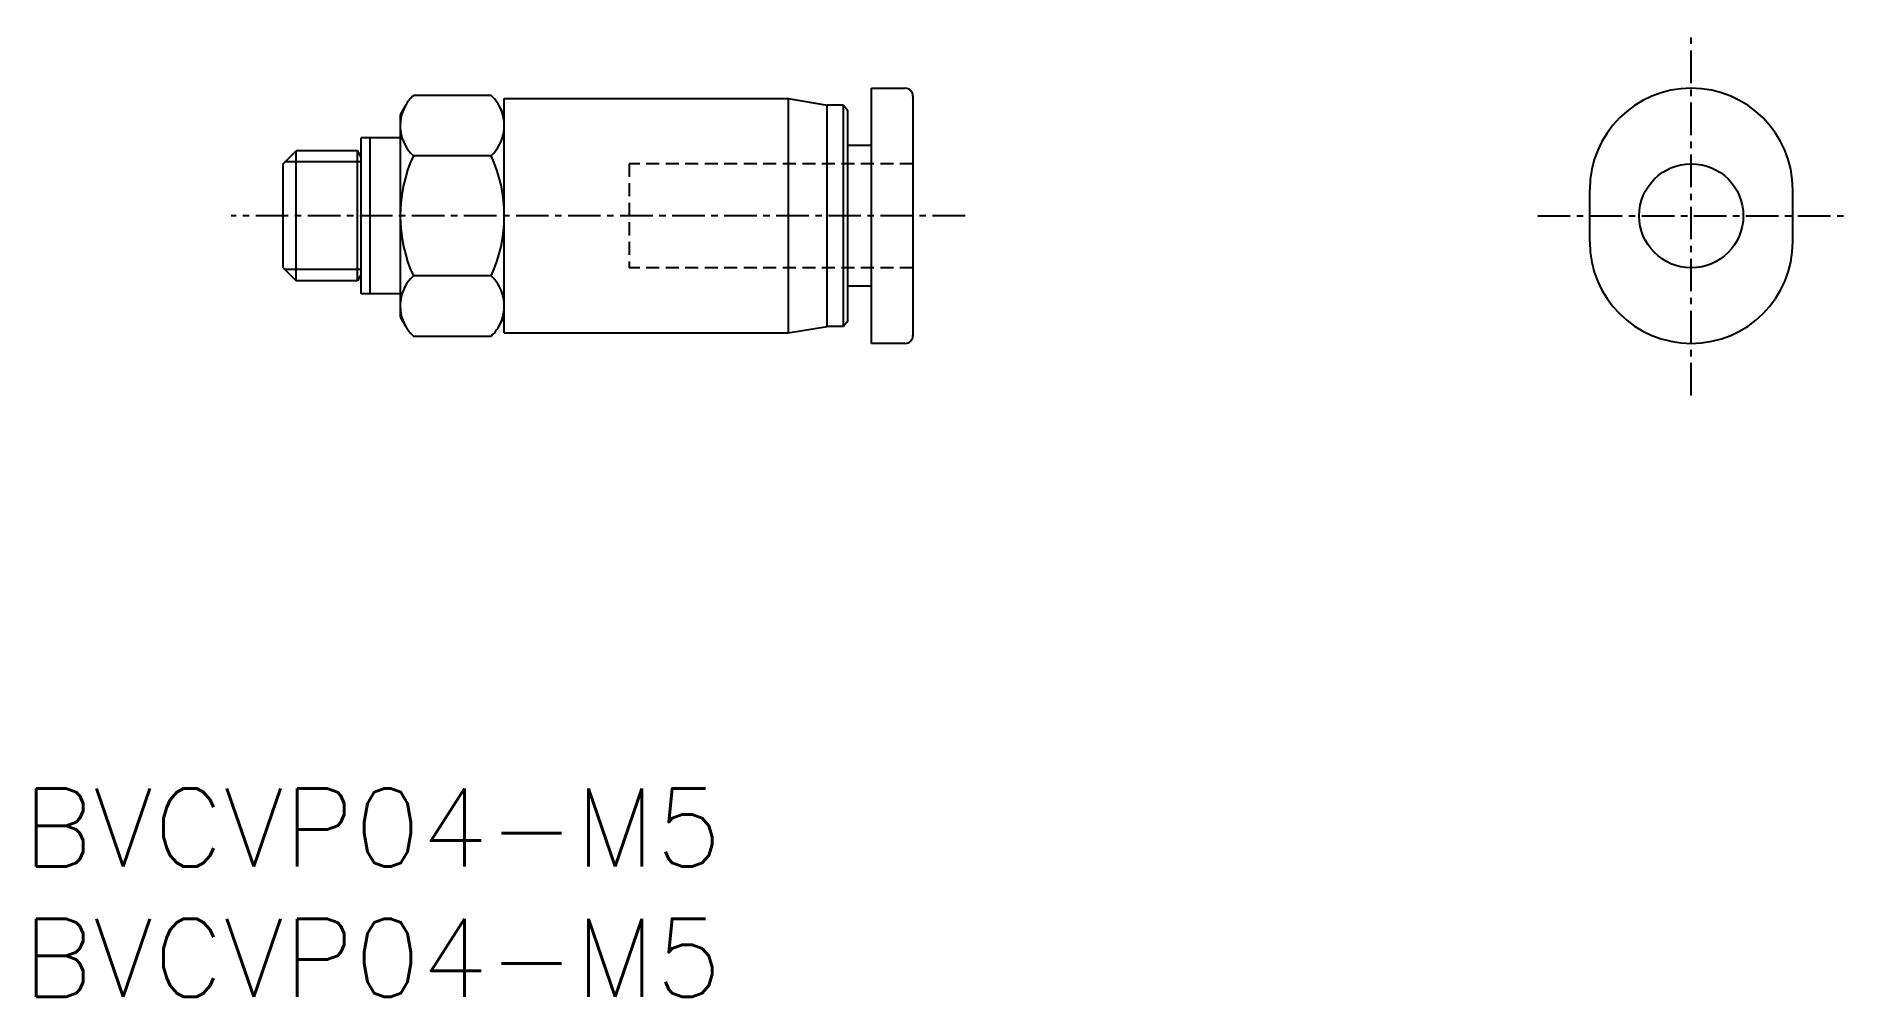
# Model space of a CAD drawing. Extents: x 0.5 to 70, y 0 to 36.9.
import ezdxf

# ---------------------------------------------------------------- set-up
doc = ezdxf.new("R2010")
doc.units = 0
doc.linetypes.add('CENTER', pattern=[2, 1.25, -0.25, 0.25, -0.25])
doc.linetypes.add('DASHED', pattern=[0.75, 0.5, -0.25])
doc.layers.get('0').update_dxf_attribs({"linetype": 'CONTINUOUS'})
doc.layers.add('CENTER', color=1, linetype='CENTER')
doc.styles.get("Standard").update_dxf_attribs({"font": 'txt.shx'})

# ---------------------------------------------------------------- blocks, each defined once
blk = doc.blocks.new('*U7')
at = {"color": 7, "linetype": 'CONTINUOUS'}
blk.add_text('BVCVP04-M5', height=3, dxfattribs=at).set_placement((0, 0))
blk = doc.blocks.new('*U8')
at = {"color": 7, "linetype": 'CONTINUOUS'}
blk.add_text('BVCVP04-M5', height=3, dxfattribs=at).set_placement((0, 5))

msp = doc.modelspace()

# ---------------------------------------------------------------- linework, layer by layer
at = {"color": 7, "linetype": 'CONTINUOUS'}
for p, q in [((32.6, 34.9), (33.9, 34.9)), ((32.6, 25.1), (32.6, 34.9)), ((14.711, 34.25), (14.5, 33.885)), ((17.995, 34.619), (15.005, 34.619)), ((18.5, 33.885), (18.289, 34.25)), ((18.5, 34.5), (29.4, 34.5)), ((18.5, 25.5), (18.5, 34.5)), ((29.4, 34.5), (29.4, 25.5)), ((29.4, 34.5), (30.9, 34.25)), ((31.525, 34.25), (30.9, 34.25)), ((30.9, 25.75), (30.9, 34.25)), ((31.525, 25.75), (31.525, 34.25)), ((31.525, 34.25), (31.7, 34.05)), ((31.7, 25.95), (31.7, 34.05)), ((34.2, 34.6), (34.2, 25.4)), ((14.5, 33.885), (14.5, 26.115)), ((13, 27), (13, 33)), ((14.5, 33), (13, 33)), ((13.35, 27), (13.35, 33)), ((32.6, 32.7), (31.7, 32.7)), ((10, 32), (10.5, 32.5)), ((10, 28), (10, 32)), ((13, 32.067), (10.067, 32.067)), ((10.5, 27.5), (10.5, 32.5)), ((12.856, 32.5), (10.5, 32.5)), ((12.856, 27.5), (12.856, 32.5)), ((13, 32.25), (12.856, 32.5)), ((17.995, 32.309), (15.005, 32.309)), ((60.2, 29), (60.2, 31)), ((68, 29), (68, 31)), ((10, 28), (10.5, 27.5)), ((13, 27.933), (10.067, 27.933)), ((12.856, 27.5), (10.5, 27.5)), ((13, 27.75), (12.856, 27.5)), ((17.995, 27.691), (15.005, 27.691)), ((32.6, 27.3), (31.7, 27.3)), ((14.5, 27), (13, 27)), ((14.5, 26.115), (14.711, 25.75)), ((18.289, 25.75), (18.5, 26.115)), ((29.4, 25.5), (30.9, 25.75)), ((31.525, 25.75), (30.9, 25.75)), ((31.7, 25.95), (31.525, 25.75)), ((15.005, 25.381), (17.995, 25.381)), ((18.5, 25.5), (29.4, 25.5)), ((33.9, 25.1), (32.6, 25.1))]:
    msp.add_line(p, q, dxfattribs=at)
at = {"color": 3, "linetype": 'DASHED'}
for p, q in [((23.3, 32), (23.3, 28)), ((34.2, 32), (23.3, 32)), ((34.2, 28), (23.3, 28))]:
    msp.add_line(p, q, dxfattribs=at)
at = {"color": 7, "linetype": 'CONTINUOUS'}
msp.add_circle((64.1, 30), 2, dxfattribs=at)
for centre, radius, start, end in [((33.9, 34.6), 0.3, 0, 90), ((64.1, 31), 3.9, 0, 180), ((16.072, 33.464), 1.572, 150, 227.26556), ((16.072, 33.464), 1.572, 132.73444, 150), ((16.928, 33.464), 1.572, 30, 47.26556), ((16.928, 33.464), 1.572, 312.73444, 30), ((20.03, 30), 5.53, 155.31796, 204.68204), ((12.97, 30), 5.53, 335.31796, 24.68204), ((64.1, 29), 3.9, 180, 0), ((16.072, 26.536), 1.572, 132.73444, 210), ((16.928, 26.536), 1.572, 330, 47.26556), ((16.072, 26.536), 1.572, 210, 227.26556), ((16.928, 26.536), 1.572, 312.73444, 330), ((33.9, 25.4), 0.3, 270, 0)]:
    msp.add_arc(centre, radius, start, end, dxfattribs=at)
msp.add_point((14.5, 30), dxfattribs=at)
at = {"layer": 'CENTER', "color": 1, "linetype": 'CENTER'}
for p, q in [((64.1, 23.1), (64.1, 36.9)), ((36.2, 30), (8, 30)), ((58.2, 30), (70, 30))]:
    msp.add_line(p, q, dxfattribs=at)

# ---------------------------------------------------------------- block references
at = {"color": 7, "linetype": 'CONTINUOUS'}
for name in ['*U8', '*U7']:
    msp.add_blockref(name, (0, 0), dxfattribs=at)

doc.saveas('drawing.dxf')
